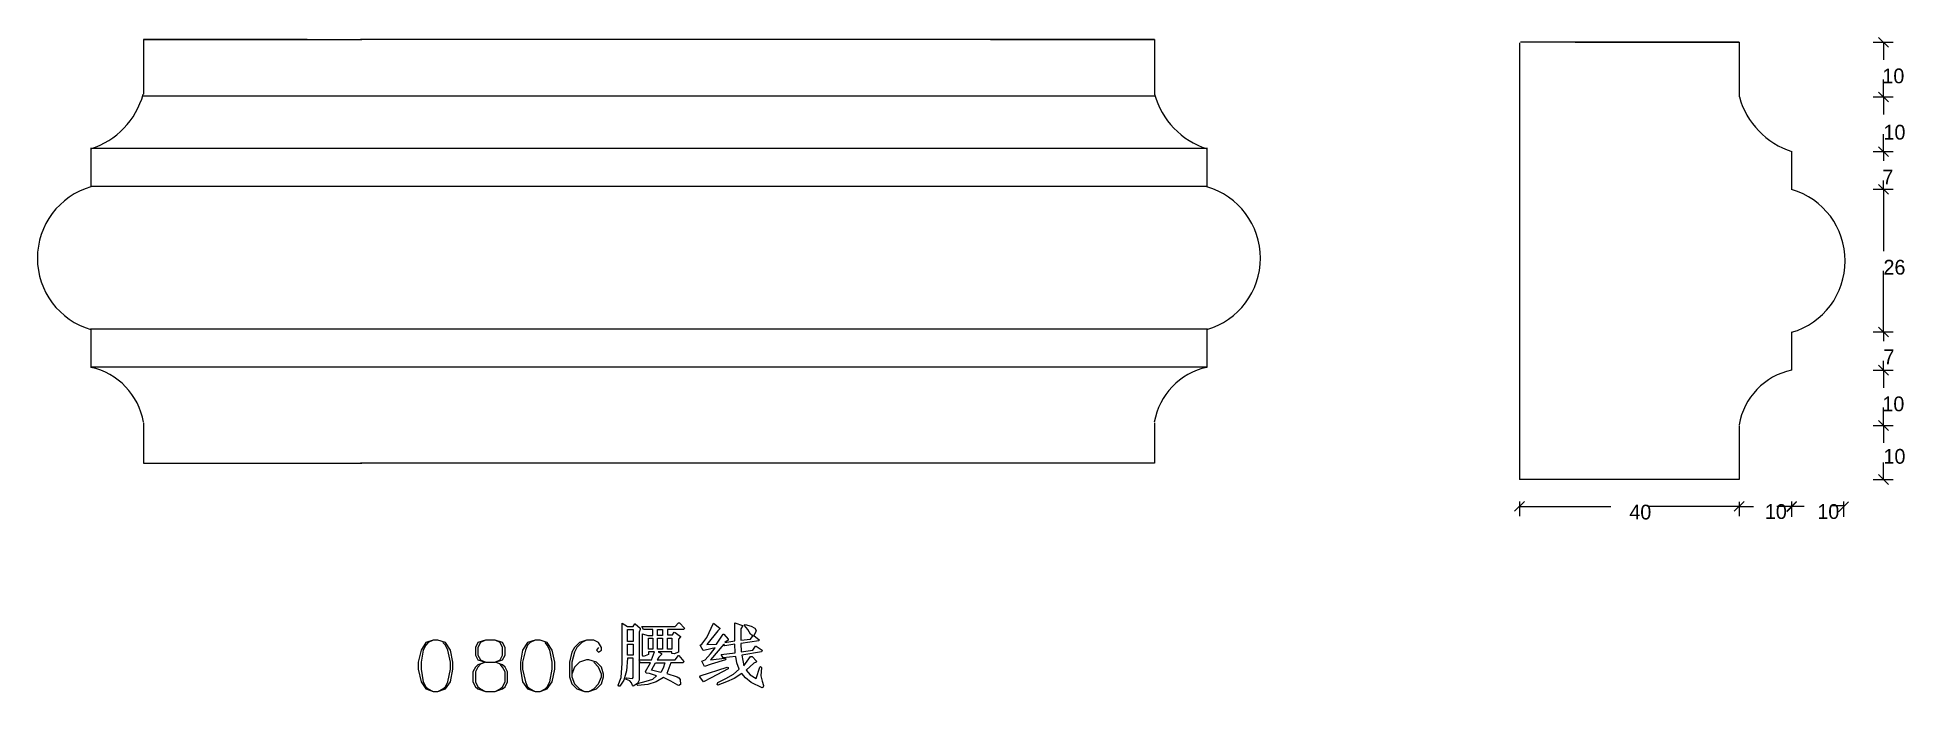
# Model space of a CAD drawing. Header units: metres. Extents: x -1.3 to 32.9, y 2.8 to 14.8.
import ezdxf

# ---------------------------------------------------------------- set-up
doc = ezdxf.new("R2010")
doc.units = ezdxf.units.M

# ---------------------------------------------------------------- blocks, each defined once
blk = doc.blocks.new('_OBLIQUE')
at = {"color": 0, "linetype": 'BYBLOCK'}
blk.add_line((-0.5, -0.5), (0.5, 0.5), dxfattribs=at)

msp = doc.modelspace()

# ---------------------------------------------------------------- linework, layer by layer
for p, q in [((0.67, 14.73), (4.67, 14.73)), ((3.67, 14.73), (0.67, 14.73)), ((0.67, 14.73), (0.67, 13.73)), ((19.17, 14.73), (4.64, 14.73)), ((16.17, 14.73), (19.17, 14.73)), ((19.17, 14.73), (19.17, 13.73)), ((25.85, 14.67), (25.85, 6.68)), ((29.87, 14.68), (25.87, 14.68)), ((26.87, 14.68), (29.87, 14.68)), ((29.87, 14.68), (29.87, 13.68)), ((32.32, 14.68), (32.69, 14.68)), ((32.51, 14.68), (32.51, 14.36)), ((0.65, 13.7), (19.19, 13.7)), ((32.32, 13.68), (32.69, 13.68)), ((32.51, 13.68), (32.51, 14)), ((32.51, 13.68), (32.51, 13.36)), ((32.51, 12.68), (32.51, 13)), ((-0.3, 12.74), (20.14, 12.74)), ((-0.29, 12.73), (-0.29, 12.73)), ((-0.29, 12.73), (-0.29, 12.04)), ((20.13, 12.73), (20.13, 12.73)), ((20.13, 12.73), (20.13, 12.04)), ((30.83, 12.68), (30.83, 12.68)), ((30.83, 12.68), (30.83, 11.99)), ((32.32, 12.68), (32.69, 12.68)), ((32.51, 12.68), (32.51, 12.51)), ((-0.3, 12.05), (20.14, 12.05)), ((32.32, 11.99), (32.69, 11.99)), ((32.51, 11.99), (32.51, 12.15)), ((32.51, 11.99), (32.51, 10.86)), ((32.51, 9.38), (32.51, 10.5)), ((-0.3, 9.44), (20.14, 9.44)), ((-0.29, 9.43), (-0.29, 8.73)), ((20.13, 9.43), (20.13, 8.73)), ((30.83, 9.38), (30.83, 8.68)), ((32.32, 9.38), (32.69, 9.38)), ((32.51, 9.38), (32.51, 9.21)), ((-0.3, 8.74), (20.14, 8.74)), ((32.32, 8.68), (32.69, 8.68)), ((32.51, 8.68), (32.51, 8.85)), ((32.51, 8.68), (32.51, 8.36)), ((32.51, 7.68), (32.51, 8)), ((0.67, 7.72), (0.67, 6.98)), ((19.17, 7.72), (19.17, 6.98)), ((29.87, 7.67), (29.87, 6.68)), ((32.32, 7.67), (32.69, 7.67)), ((32.51, 7.67), (32.51, 7.35)), ((0.67, 6.98), (4.67, 6.98)), ((19.17, 6.98), (4.64, 6.98)), ((32.51, 6.68), (32.51, 6.99)), ((29.87, 6.68), (25.85, 6.68)), ((32.32, 6.68), (32.69, 6.68)), ((25.85, 6.28), (25.85, 6.01)), ((25.85, 6.19), (27.52, 6.19)), ((29.87, 6.19), (28.19, 6.19)), ((29.87, 6.27), (29.87, 6.01)), ((29.87, 6.19), (30.13, 6.19)), ((31.06, 6.19), (30.56, 6.19)), ((30.83, 6.28), (30.83, 6)), ((31.78, 6.2), (31.56, 6.2)), ((31.78, 6.28), (31.78, 6)), ((9.43, 4.05), (9.53, 3.99)), ((9.43, 3.32), (9.43, 4.05)), ((9.53, 3.99), (9.63, 3.99)), ((9.53, 3.94), (9.63, 3.94)), ((9.53, 3.72), (9.53, 3.94)), ((9.63, 3.99), (9.66, 4.04)), ((9.63, 3.94), (9.63, 3.72)), ((9.66, 4.04), (9.67, 4.04)), ((9.67, 4.04), (9.76, 3.96)), ((9.76, 3.94), (9.74, 3.89)), ((9.74, 3.89), (9.74, 3.01)), ((9.76, 3.96), (9.76, 3.94)), ((9.79, 3.99), (10.4, 3.99)), ((9.82, 3.94), (9.79, 3.99)), ((9.8, 3.47), (9.8, 3.86)), ((9.8, 3.86), (9.9, 3.83)), ((9.99, 3.94), (9.82, 3.94)), ((9.9, 3.83), (9.99, 3.83)), ((9.91, 3.78), (9.99, 3.78)), ((9.91, 3.58), (9.91, 3.78)), ((9.99, 3.83), (9.99, 3.94)), ((9.99, 3.78), (9.99, 3.58)), ((10.08, 3.94), (10.17, 3.94)), ((10.08, 3.83), (10.08, 3.94)), ((10.17, 3.83), (10.08, 3.83)), ((10.08, 3.78), (10.17, 3.78)), ((10.08, 3.58), (10.08, 3.78)), ((10.17, 3.94), (10.17, 3.83)), ((10.17, 3.78), (10.17, 3.58)), ((10.56, 3.94), (10.26, 3.94)), ((10.26, 3.94), (10.26, 3.84)), ((10.26, 3.84), (10.35, 3.84)), ((10.26, 3.78), (10.34, 3.78)), ((10.26, 3.58), (10.26, 3.78)), ((10.34, 3.78), (10.34, 3.58)), ((10.35, 3.84), (10.38, 3.89)), ((10.38, 3.89), (10.4, 3.88)), ((10.4, 3.99), (10.46, 4.06)), ((10.4, 3.88), (10.5, 3.81)), ((10.46, 4.06), (10.48, 4.06)), ((10.5, 3.8), (10.46, 3.76)), ((10.46, 3.76), (10.46, 3.52)), ((10.48, 4.06), (10.57, 3.96)), ((10.5, 3.81), (10.5, 3.8)), ((10.57, 3.96), (10.56, 3.94)), ((10.89, 3.67), (10.98, 3.79)), ((10.98, 3.79), (11.1, 4.05)), ((11.18, 3.91), (10.98, 3.66)), ((11.1, 4.05), (11.22, 3.96)), ((11.16, 3.67), (11.28, 3.85)), ((11.22, 3.95), (11.18, 3.91)), ((11.22, 3.96), (11.22, 3.95)), ((11.28, 3.85), (11.29, 3.85)), ((11.29, 3.85), (11.37, 3.76)), ((11.37, 3.76), (11.37, 3.74)), ((11.49, 3.73), (11.49, 4.06)), ((11.49, 4.06), (11.63, 4.01)), ((11.63, 4), (11.6, 3.95)), ((11.6, 3.95), (11.6, 3.74)), ((11.6, 3.74), (11.78, 3.76)), ((11.63, 4.01), (11.63, 4)), ((11.67, 4.02), (11.68, 4.03)), ((11.67, 4.01), (11.67, 4.02)), ((11.73, 3.94), (11.67, 4.01)), ((11.68, 4.03), (11.79, 4)), ((11.78, 3.85), (11.73, 3.94)), ((11.81, 3.83), (11.78, 3.85)), ((11.78, 3.76), (11.83, 3.83)), ((11.79, 4), (11.86, 3.96)), ((11.83, 3.83), (11.81, 3.83)), ((11.87, 3.88), (11.84, 3.83)), ((11.84, 3.83), (11.94, 3.75)), ((11.86, 3.96), (11.88, 3.92)), ((11.88, 3.92), (11.87, 3.88)), ((5.75, 3.56), (5.7, 3.34)), ((5.84, 3.7), (5.75, 3.56)), ((5.79, 3.56), (5.75, 3.34)), ((5.84, 3.65), (5.79, 3.56)), ((5.97, 3.74), (5.84, 3.7)), ((5.88, 3.7), (5.84, 3.65)), ((5.97, 3.74), (5.88, 3.7)), ((6.06, 3.74), (5.97, 3.74)), ((6.2, 3.7), (6.06, 3.74)), ((6.2, 3.65), (6.15, 3.7)), ((6.29, 3.56), (6.2, 3.7)), ((6.24, 3.56), (6.2, 3.65)), ((6.29, 3.34), (6.24, 3.56)), ((6.33, 3.34), (6.29, 3.56)), ((6.79, 3.7), (6.75, 3.61)), ((6.75, 3.61), (6.75, 3.47)), ((6.75, 3.47), (6.79, 3.38)), ((6.93, 3.74), (6.79, 3.7)), ((6.84, 3.7), (6.79, 3.61)), ((6.79, 3.61), (6.79, 3.47)), ((6.79, 3.47), (6.84, 3.38)), ((6.93, 3.74), (6.84, 3.7)), ((7.11, 3.74), (6.93, 3.74)), ((7.2, 3.7), (7.11, 3.74)), ((7.24, 3.7), (7.11, 3.74)), ((7.24, 3.61), (7.2, 3.7)), ((7.2, 3.38), (7.24, 3.47)), ((7.29, 3.61), (7.24, 3.7)), ((7.24, 3.47), (7.24, 3.61)), ((7.24, 3.38), (7.29, 3.47)), ((7.29, 3.47), (7.29, 3.61)), ((7.61, 3.56), (7.57, 3.34)), ((7.7, 3.7), (7.61, 3.56)), ((7.66, 3.56), (7.61, 3.34)), ((7.7, 3.65), (7.66, 3.56)), ((7.84, 3.74), (7.7, 3.7)), ((7.75, 3.7), (7.7, 3.65)), ((7.84, 3.74), (7.75, 3.7)), ((7.93, 3.74), (7.84, 3.74)), ((8.06, 3.7), (7.93, 3.74)), ((8.06, 3.65), (8.02, 3.7)), ((8.15, 3.56), (8.06, 3.7)), ((8.11, 3.56), (8.06, 3.65)), ((8.15, 3.34), (8.11, 3.56)), ((8.2, 3.34), (8.15, 3.56)), ((8.51, 3.52), (8.47, 3.34)), ((8.56, 3.61), (8.51, 3.52)), ((8.56, 3.52), (8.51, 3.34)), ((8.65, 3.7), (8.56, 3.61)), ((8.6, 3.61), (8.56, 3.52)), ((8.69, 3.7), (8.6, 3.61)), ((8.78, 3.74), (8.65, 3.7)), ((8.78, 3.74), (8.69, 3.7)), ((8.91, 3.74), (8.78, 3.74)), ((9, 3.7), (8.91, 3.74)), ((9, 3.61), (8.96, 3.56)), ((8.96, 3.56), (9, 3.52)), ((9.05, 3.61), (9, 3.7)), ((9, 3.52), (9.05, 3.56)), ((9.05, 3.56), (9.05, 3.61)), ((9.63, 3.72), (9.53, 3.72)), ((9.53, 3.67), (9.63, 3.67)), ((9.53, 3.47), (9.53, 3.67)), ((9.63, 3.47), (9.53, 3.47)), ((9.63, 3.67), (9.63, 3.47)), ((9.82, 3.44), (9.8, 3.47)), ((9.91, 3.48), (9.82, 3.44)), ((9.99, 3.58), (9.91, 3.58)), ((10.02, 3.53), (9.91, 3.53)), ((9.91, 3.53), (9.91, 3.48)), ((9.97, 3.38), (10.02, 3.53)), ((10.1, 3.43), (10.07, 3.38)), ((10.17, 3.58), (10.08, 3.58)), ((10.34, 3.53), (10.09, 3.53)), ((10.09, 3.53), (10.15, 3.5)), ((10.15, 3.48), (10.1, 3.43)), ((10.15, 3.5), (10.15, 3.48)), ((10.34, 3.58), (10.26, 3.58)), ((10.34, 3.5), (10.34, 3.53)), ((10.38, 3.49), (10.34, 3.5)), ((10.46, 3.52), (10.38, 3.49)), ((10.4, 3.38), (10.46, 3.46)), ((10.46, 3.46), (10.47, 3.46)), ((10.47, 3.46), (10.56, 3.35)), ((10.86, 3.65), (10.89, 3.67)), ((10.91, 3.55), (10.86, 3.65)), ((10.95, 3.56), (10.91, 3.55)), ((11.13, 3.6), (10.95, 3.56)), ((10.95, 3.38), (11.05, 3.49)), ((10.98, 3.66), (11.16, 3.67)), ((11.29, 3.67), (11.05, 3.38)), ((11.05, 3.49), (11.13, 3.6)), ((11.24, 3.48), (11.5, 3.51)), ((11.28, 3.42), (11.24, 3.48)), ((11.51, 3.44), (11.28, 3.42)), ((11.31, 3.64), (11.29, 3.67)), ((11.37, 3.74), (11.31, 3.7)), ((11.31, 3.7), (11.49, 3.73)), ((11.49, 3.67), (11.31, 3.64)), ((11.5, 3.51), (11.49, 3.67)), ((11.53, 3.33), (11.51, 3.44)), ((11.93, 3.73), (11.6, 3.68)), ((11.6, 3.68), (11.61, 3.53)), ((11.61, 3.53), (11.82, 3.56)), ((11.98, 3.53), (11.62, 3.47)), ((11.62, 3.47), (11.66, 3.27)), ((11.66, 3.27), (11.78, 3.44)), ((11.78, 3.44), (11.81, 3.44)), ((11.81, 3.44), (11.89, 3.36)), ((11.82, 3.56), (11.87, 3.63)), ((11.87, 3.63), (11.88, 3.63)), ((11.88, 3.63), (11.99, 3.56)), ((11.94, 3.75), (11.93, 3.73)), ((11.99, 3.56), (11.98, 3.53)), ((5.7, 3.34), (5.7, 3.21)), ((5.7, 3.21), (5.75, 2.98)), ((5.75, 3.34), (5.75, 3.21)), ((5.75, 3.21), (5.79, 2.98)), ((6.24, 2.98), (6.29, 3.21)), ((6.29, 3.21), (6.29, 3.34)), ((6.29, 2.98), (6.33, 3.21)), ((6.33, 3.21), (6.33, 3.34)), ((6.75, 3.25), (6.7, 3.16)), ((6.7, 3.16), (6.7, 2.98)), ((6.79, 3.29), (6.75, 3.25)), ((6.79, 3.25), (6.75, 3.16)), ((6.75, 3.16), (6.75, 2.98)), ((6.79, 3.38), (6.93, 3.34)), ((6.93, 3.34), (6.79, 3.29)), ((6.84, 3.3), (6.79, 3.25)), ((6.84, 3.38), (6.93, 3.34)), ((6.93, 3.34), (6.84, 3.3)), ((6.93, 3.34), (7.11, 3.34)), ((7.11, 3.34), (7.2, 3.38)), ((7.11, 3.34), (7.24, 3.38)), ((7.24, 3.29), (7.11, 3.34)), ((7.24, 3.25), (7.2, 3.3)), ((7.29, 3.25), (7.24, 3.29)), ((7.29, 3.16), (7.24, 3.25)), ((7.33, 3.16), (7.29, 3.25)), ((7.29, 2.98), (7.29, 3.16)), ((7.33, 2.98), (7.33, 3.16)), ((7.57, 3.34), (7.57, 3.21)), ((7.57, 3.21), (7.61, 2.98)), ((7.61, 3.34), (7.61, 3.21)), ((7.61, 3.21), (7.66, 2.98)), ((8.11, 2.98), (8.15, 3.21)), ((8.15, 3.21), (8.15, 3.34)), ((8.15, 2.98), (8.2, 3.21)), ((8.2, 3.21), (8.2, 3.34)), ((8.47, 3.34), (8.47, 3.07)), ((8.51, 3.34), (8.51, 3.07)), ((8.56, 3.25), (8.51, 3.12)), ((8.65, 3.34), (8.56, 3.25)), ((8.78, 3.38), (8.65, 3.34)), ((8.82, 3.38), (8.78, 3.38)), ((8.96, 3.34), (8.82, 3.38)), ((9, 3.25), (8.91, 3.34)), ((9.05, 3.25), (8.96, 3.34)), ((9.05, 3.12), (9, 3.25)), ((9.09, 3.12), (9.05, 3.25)), ((9.05, 3.07), (9.05, 3.12)), ((9.09, 3.07), (9.09, 3.12)), ((9.41, 3.06), (9.43, 3.32)), ((9.51, 3.18), (9.46, 3.01)), ((9.53, 3.41), (9.51, 3.18)), ((9.63, 3.41), (9.53, 3.41)), ((9.63, 3.06), (9.63, 3.41)), ((9.76, 3.33), (9.74, 3.38)), ((9.74, 3.38), (9.97, 3.38)), ((9.95, 3.33), (9.76, 3.33)), ((9.86, 3.17), (9.95, 3.33)), ((9.87, 3.14), (9.86, 3.17)), ((9.93, 3.13), (9.87, 3.14)), ((10.06, 3.09), (9.93, 3.13)), ((9.97, 3.19), (10.04, 3.33)), ((10.14, 3.15), (9.97, 3.19)), ((9.99, 3.03), (10.06, 3.09)), ((10.04, 3.33), (10.21, 3.33)), ((10.07, 3.38), (10.4, 3.38)), ((10.18, 3.23), (10.14, 3.15)), ((10.21, 3.33), (10.18, 3.23)), ((10.32, 3.33), (10.25, 3.13)), ((10.25, 3.13), (10.44, 3.07)), ((10.55, 3.33), (10.32, 3.33)), ((10.56, 3.35), (10.55, 3.33)), ((10.85, 3.07), (10.86, 3.09)), ((10.86, 3.09), (11.35, 3.25)), ((10.89, 3.36), (10.95, 3.38)), ((10.94, 3.26), (10.89, 3.36)), ((11.06, 3.3), (10.94, 3.26)), ((11.05, 3.38), (11.31, 3.41)), ((11.32, 3.38), (11.06, 3.3)), ((11.37, 3.22), (11.06, 3.05)), ((11.31, 3.41), (11.33, 3.4)), ((11.33, 3.4), (11.32, 3.38)), ((11.33, 3.04), (11.47, 3.12)), ((11.35, 3.25), (11.37, 3.24)), ((11.37, 3.24), (11.37, 3.22)), ((11.47, 3.12), (11.57, 3.21)), ((11.62, 3.13), (11.48, 3.04)), ((11.57, 3.21), (11.53, 3.33)), ((11.69, 3.05), (11.62, 3.13)), ((11.84, 3.32), (11.7, 3.19)), ((11.7, 3.19), (11.77, 3.11)), ((11.77, 3.11), (11.88, 3.04)), ((11.88, 3.34), (11.84, 3.32)), ((11.89, 3.36), (11.88, 3.34)), ((11.88, 3.04), (11.95, 3.25)), ((11.95, 3.25), (11.96, 3.26)), ((11.96, 3.26), (11.98, 3.24)), ((11.98, 3.24), (11.97, 3.09)), ((11.97, 3.09), (11.99, 2.99)), ((5.75, 2.98), (5.84, 2.85)), ((5.79, 2.98), (5.84, 2.89)), ((5.84, 2.89), (5.88, 2.85)), ((5.84, 2.85), (5.97, 2.8)), ((5.88, 2.85), (5.97, 2.8)), ((5.97, 2.8), (6.06, 2.8)), ((6.06, 2.8), (6.2, 2.85)), ((6.06, 2.8), (6.15, 2.85)), ((6.15, 2.85), (6.2, 2.89)), ((6.2, 2.85), (6.29, 2.98)), ((6.2, 2.89), (6.24, 2.98)), ((6.7, 2.98), (6.75, 2.89)), ((6.75, 2.98), (6.79, 2.89)), ((6.75, 2.89), (6.79, 2.85)), ((6.79, 2.89), (6.84, 2.85)), ((6.79, 2.85), (6.93, 2.8)), ((6.84, 2.85), (6.93, 2.8)), ((6.93, 2.8), (7.11, 2.8)), ((7.11, 2.8), (7.2, 2.85)), ((7.11, 2.8), (7.24, 2.85)), ((7.2, 2.85), (7.24, 2.89)), ((7.24, 2.89), (7.29, 2.98)), ((7.24, 2.85), (7.29, 2.89)), ((7.29, 2.89), (7.33, 2.98)), ((7.61, 2.98), (7.7, 2.85)), ((7.66, 2.98), (7.7, 2.89)), ((7.7, 2.89), (7.75, 2.85)), ((7.7, 2.85), (7.84, 2.8)), ((7.75, 2.85), (7.84, 2.8)), ((7.84, 2.8), (7.93, 2.8)), ((7.93, 2.8), (8.06, 2.85)), ((7.93, 2.8), (8.02, 2.85)), ((8.02, 2.85), (8.06, 2.89)), ((8.06, 2.85), (8.15, 2.98)), ((8.06, 2.89), (8.11, 2.98)), ((8.47, 3.07), (8.51, 2.94)), ((8.51, 3.07), (8.56, 2.94)), ((8.51, 2.94), (8.6, 2.85)), ((8.56, 2.94), (8.65, 2.85)), ((8.6, 2.85), (8.74, 2.8)), ((8.65, 2.85), (8.74, 2.8)), ((8.74, 2.8), (8.82, 2.8)), ((8.82, 2.8), (8.96, 2.85)), ((8.82, 2.8), (8.91, 2.85)), ((8.91, 2.85), (9, 2.94)), ((8.96, 2.85), (9.05, 2.94)), ((9, 2.94), (9.05, 3.07)), ((9.05, 2.94), (9.09, 3.07)), ((9.36, 2.92), (9.41, 3.06)), ((9.37, 2.9), (9.36, 2.92)), ((9.39, 2.9), (9.37, 2.9)), ((9.46, 3.01), (9.39, 2.9)), ((9.5, 3.04), (9.51, 3.05)), ((9.51, 3.02), (9.5, 3.04)), ((9.51, 3.05), (9.62, 3.04)), ((9.57, 3), (9.51, 3.02)), ((9.6, 2.96), (9.57, 3)), ((9.62, 2.91), (9.6, 2.96)), ((9.62, 3.04), (9.63, 3.06)), ((9.63, 2.9), (9.62, 2.91)), ((9.71, 2.95), (9.63, 2.9)), ((9.7, 2.93), (9.71, 2.95)), ((9.72, 2.91), (9.7, 2.93)), ((9.74, 3.01), (9.71, 2.95)), ((9.71, 2.95), (9.87, 2.99)), ((9.9, 2.93), (9.72, 2.91)), ((9.87, 2.99), (9.99, 3.03)), ((10.05, 2.98), (9.9, 2.93)), ((10.19, 3.06), (10.05, 2.98)), ((10.32, 2.99), (10.19, 3.06)), ((10.45, 2.92), (10.32, 2.99)), ((10.44, 3.07), (10.47, 3.05)), ((10.47, 2.91), (10.45, 2.92)), ((10.47, 3.05), (10.49, 3.02)), ((10.5, 2.93), (10.47, 2.91)), ((10.49, 3.02), (10.5, 2.93)), ((10.92, 2.98), (10.85, 3.07)), ((11.06, 3.05), (10.92, 2.98)), ((11.17, 2.93), (11.18, 2.97)), ((11.18, 2.92), (11.17, 2.93)), ((11.18, 2.97), (11.33, 3.04)), ((11.34, 2.98), (11.18, 2.92)), ((11.48, 3.04), (11.34, 2.98)), ((11.79, 2.97), (11.69, 3.05)), ((11.99, 2.87), (11.79, 2.97)), ((11.99, 2.99), (12.02, 2.91)), ((12.01, 2.88), (11.99, 2.87)), ((12.02, 2.91), (12.01, 2.88))]:
    msp.add_line(p, q)
for centre, radius, start, end in [((-0.74, 14.12), 1.46, 287.85, 344.49), ((20.58, 14.12), 1.46, 195.51, 252.15), ((31.28, 14.07), 1.46, 195.51, 252.15), ((0.09, 10.73), 1.36, 106.21, 253.79), ((19.75, 10.73), 1.36, 286.21, 73.79), ((30.45, 10.68), 1.36, 286.21, 73.79), ((-0.55, 7.52), 1.24, 9.83, 77.84), ((20.39, 7.52), 1.24, 102.16, 170.17), ((31.09, 7.47), 1.24, 102.16, 170.17)]:
    msp.add_arc(centre, radius, start, end)

# ---------------------------------------------------------------- block references
at = {"xscale": 0.18, "yscale": 0.18, "zscale": 0.18}
for p, rotation in [((32.51, 14.68), 90), ((32.51, 13.68), 90), ((32.51, 13.68), 270), ((32.51, 12.68), 90), ((32.51, 12.68), 270), ((32.51, 11.99), 90), ((32.51, 11.99), 270), ((32.51, 9.38), 90), ((32.51, 9.38), 270), ((32.51, 8.68), 90), ((32.51, 8.68), 270), ((32.51, 7.67), 90), ((32.51, 6.68), 270), ((25.85, 6.19), 180), ((29.87, 6.19), 180), ((30.83, 6.18), 180)]:
    msp.add_blockref('_OBLIQUE', p, dxfattribs=dict(at, rotation=rotation))
for p in [(29.87, 6.19), (30.83, 6.19), (31.78, 6.18)]:
    msp.add_blockref('_OBLIQUE', p, dxfattribs=at)

# ---------------------------------------------------------------- texts
at = {"char_height": 0.27, "attachment_point": 1}
for s, insert in [('\\A1;10', (32.49, 14.2)), ('\\A1;10', (32.51, 13.17)), ('\\A1;7', (32.49, 12.35)), ('\\A1;26', (32.51, 10.7)), ('\\A1;7', (32.51, 9.06)), ('\\A1;10', (32.49, 8.2)), ('\\A1;10', (32.51, 7.24)), ('\\A1;40', (27.86, 6.22)), ('\\A1;10', (30.34, 6.23)), ('\\A1;10', (31.3, 6.23))]:
    msp.add_mtext(s, dxfattribs=dict(at, insert=insert))

doc.saveas('drawing.dxf')
